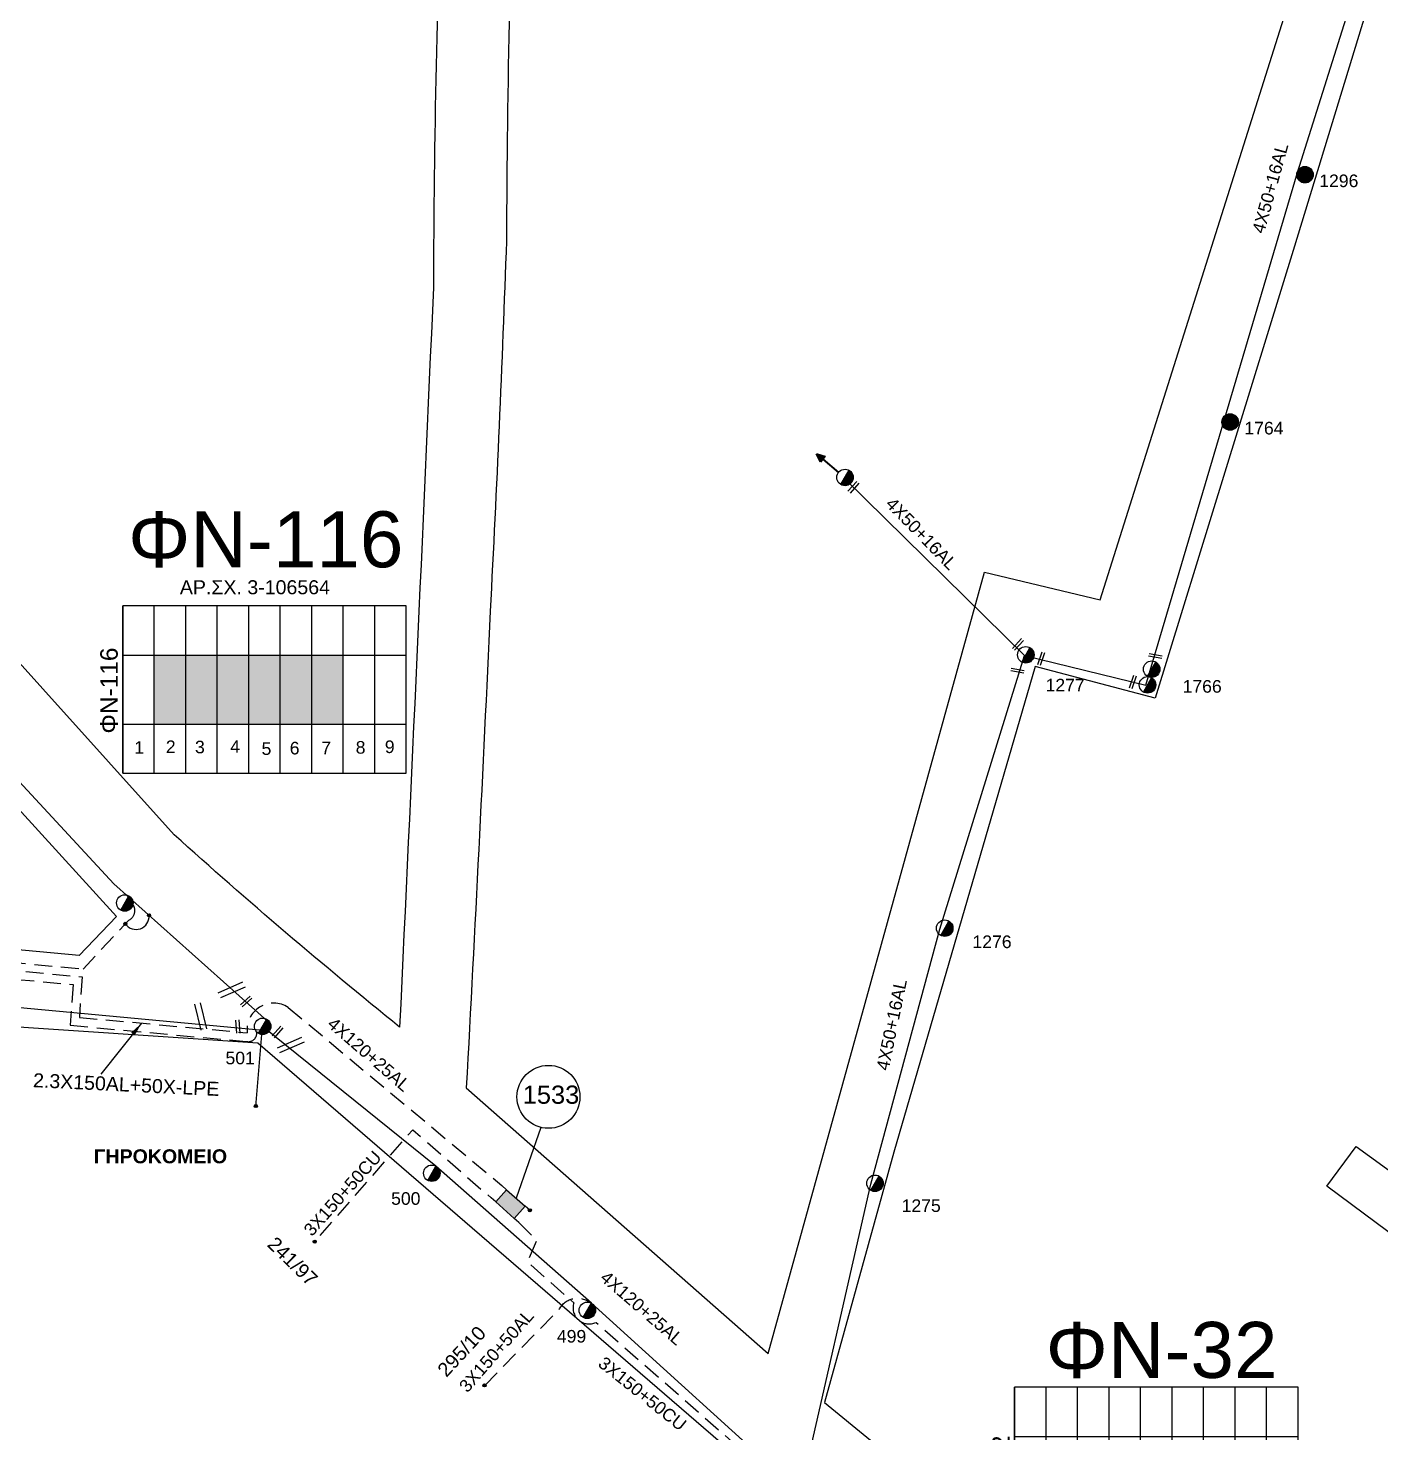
# Model space of a CAD drawing. Header units: millimetres. Extents: x 938 to 3112, y 793 to 1825.
# Drawn here: x 1576 to 1769.3, y 1275.2 to 1476 of the extents above; entities that cross this region are included whole.
import ezdxf
from ezdxf.enums import TextEntityAlignment as Align

# ---------------------------------------------------------------- set-up
doc = ezdxf.new("R2010")
doc.units = ezdxf.units.MM
doc.linetypes.add('DASHED', pattern=[19.05, 12.7, -6.35])
for name, color, linetype in [('Link Box 4 Διευθύνσεων', 7, 'Continuous'), ('Ασφαλειοκιβώτια Χ.Τ 9 αναχωρήσεων', 7, 'Continuous'), ('Γέφυρες Εναερίου Δικτύου', 7, 'Continuous'), ('Γυμνά εναέρια ΧΤ και ΦΟΠ (3Φ)   4x50+16AL', 7, 'Continuous'), ('Επίτονοι', 7, 'Continuous'), ('Επιγραφές - Σχήματα', 7, 'Continuous'), ('Καλώδια ΧΤ   3x150+50AL', 7, 'DASHED'), ('Καλώδια ΧΤ   3x150+50ALXLPE', 7, 'DASHED'), ('Καλώδια ΧΤ   3x150+50CU', 7, 'DASHED'), ('Καλώδια ΧΤ   3x150AL+50XLPE', 7, 'DASHED'), ('Καλώδια ΧΤ   3x48+38+16.5', 7, 'DASHED'), ('Μηχανική τομή', 7, 'Continuous'), ('Στύλος Ξύλινος', 7, 'Continuous'), ('Στύλος Ξύλινος @ 1', 7, 'Continuous'), ('Στύλος ΦΜ', 7, 'Continuous'), ('Στύλος ΦΜ @ 1', 7, 'Continuous'), ('Συνδέσεις', 7, 'Continuous'), ('Συνεστραμμένα ΧΤ   4x120+25AL', 7, 'SYN_LINE'), ('Τομή', 7, 'Continuous'), ('Υπόβαθρο ΔΕΗ', 7, 'Continuous')]:
    doc.layers.add(name, color=color, linetype=linetype)
doc.styles.get("Standard").update_dxf_attribs({"font": 'arial.ttf'})
doc.linetypes.add('SYN_LINE', pattern='A,0.5,-0.0001,["/\\/\\/\\/",Standard,S=0.1,R=0,X=0,Y=-0.05],-0.25', length=0.7501)
doc.dimstyles.new('ISO-25', dxfattribs={"dimtxt": 2.5, "dimasz": 2.5, "dimexe": 1.25, "dimexo": 0.625, "dimtad": 1, "dimtxsty": 'Standard', "dimcen": 2.5, "dimaunit": 2, "dimazin": 0, "dimtfac": 1, "dimtmove": 0, "dimatfit": 3, "dimfxl": 1, "dimarcsym": 0})

# ---------------------------------------------------------------- blocks, each defined once
blk = doc.blocks.new('ΑΣΦΑΛΕΙΟΚΙΒΩΤΙΟ ΥΠΟΣΤΑΘΜΟΥ 9 ΑΝΑΧΩΡΗΣΕΩΝ')
at = {"layer": 'Ασφαλειοκιβώτια Χ.Τ 9 αναχωρήσεων', "ltscale": 40}
for p, q in [((-23.8, 40.36), (24.02, 40.36)), ((-9.72, 40.36), (-9.72, -40.64)), ((9.94, 40.36), (9.94, -40.64)), ((-23.8, 31.36), (24.02, 31.36)), ((-23.8, 22.36), (24.02, 22.36)), ((-23.8, 13.36), (24.02, 13.36)), ((-23.8, 4.36), (24.02, 4.36)), ((-23.8, -4.64), (24.02, -4.64)), ((-23.8, -13.64), (24.02, -13.64)), ((-23.8, -22.64), (24.02, -22.64)), ((-23.8, -31.64), (24.02, -31.64))]:
    blk.add_line(p, q, dxfattribs=at)
at = {"layer": 'Ασφαλειοκιβώτια Χ.Τ 9 αναχωρήσεων'}
blk.add_lwpolyline([(-23.8, -40.64), (24.02, -40.64), (24.02, 40.36), (-23.8, 40.36)], close=True, dxfattribs=at)
for s, p in [('1', (-18.22, 37.06)), ('2', (-18.02, 28.07)), ('3', (-18.09, 19.73)), ('4', (-17.94, 9.66)), ('5', (-18.55, 0.71)), ('6', (-18.4, -7.35)), ('7', (-18.34, -16.37)), ('8', (-18.19, -26.2)), ('9', (-18.02, -34.53))]:
    blk.add_text(s, height=3.6, rotation=270, dxfattribs=at).set_placement(p)
at = {"layer": 'Ασφαλειοκιβώτια Χ.Τ 9 αναχωρήσεων', "ltscale": 40}
for tag, height, p in [('ΟΝΟΜΑ', 5, (-0.16, 44.31)), ('ΚΕΙΜΕΝΟ 1', 2, (17.06, 35.59)), ('ΚΕΙΜΕΝΟ 2', 2, (17.06, 26.88)), ('ΚΕΙΜΕΝΟ 3', 2, (17.06, 17.69)), ('ΚΕΙΜΕΝΟ 4', 2, (17.06, 8.71)), ('ΚΕΙΜΕΝΟ 5', 2, (17.06, -0.13)), ('ΚΕΙΜΕΝΟ 6', 2, (17.06, -9.05)), ('ΚΕΙΜΕΝΟ 7', 2, (17.06, -18.13)), ('ΚΕΙΜΕΝΟ 8', 2, (17.06, -26.85)), ('ΚΕΙΜΕΝΟ 9', 2, (17.06, -35.99)), ('ΣΧ', 2, (-0.1, -42.64))]:
    blk.add_attdef(tag, text='', height=height, dxfattribs=at).set_placement(p, align=Align.MIDDLE_CENTER)
blk = doc.blocks.new('ΥΠΑΡΧΩΝ ΤΣΙΜΕΝΤΕΝΙΟΣ ΣΤΥΛΟΣ')
at = {"layer": 'Στύλος ΦΜ'}
blk.add_hatch(color=256, dxfattribs=at).paths.add_polyline_path([(-1.29, -2.28, 0.574793), (2.62, 0, 0.268822), (1.3, 2.27)])
blk.add_line((-1.29, -2.28), (1.3, 2.27), dxfattribs=at)
blk.add_circle((0, 0), 2.62, dxfattribs=at)
at = {"layer": 'Στύλος ΦΜ', "flags": 4}
for tag, p in [('ΑΡΙΘΜΟΣ', (-4.68, 8.05)), ('ΤΥΠΟΣ', (-4.91, 3.03))]:
    blk.add_attdef(tag, p, '', height=4, dxfattribs=at)
blk = doc.blocks.new('ΕΠΙΤΟΝΟΣ')
at = {"layer": 'Επίτονοι', "lineweight": 40, "ltscale": 40}
blk.add_hatch(color=256, dxfattribs=at).paths.add_polyline_path([(-1.13, 6.47), (0, 9.1), (1.13, 6.47)])
for p, q in [((-1.13, 6.47), (0, 9.1)), ((0, 9.1), (1.13, 6.47)), ((1.13, 6.47), (-1.13, 6.47)), ((-1.13, 6.47), (0, 6.47)), ((0, 6.47), (0, 0))]:
    blk.add_line(p, q, dxfattribs=at)
blk = doc.blocks.new('ΥΠΑΡΧΩΝ ΞΥΛΙΝΟΣ ΣΤΥΛΟΣ')
at = {"layer": 'Στύλος Ξύλινος'}
h = blk.add_hatch(color=7, dxfattribs=at)
h.paths.add_polyline_path([(-2.62, 0, 0.270008), (-1.29, -2.28), (1.3, 2.27, 0.576266)])
h.paths.add_polyline_path([(-1.29, -2.28, 0.574793), (2.62, 0, 0.268822), (1.3, 2.27)])
at = {"layer": 'Στύλος Ξύλινος', "color": 7}
blk.add_line((-1.29, -2.28), (1.3, 2.27), dxfattribs=at)
blk.add_circle((0, 0), 2.62, dxfattribs=at)
at = {"layer": 'Στύλος Ξύλινος', "flags": 4}
for tag, p in [('ΑΡΙΘΜΟΣ', (-4.91, 8.6)), ('ΤΥΠΟΣ', (-4.85, 3.39))]:
    blk.add_attdef(tag, p, '', height=4, dxfattribs=at)
blk = doc.blocks.new('ΜΗΧΑΝΙΚΗ ΤΟΜΗ')
at = {"layer": 'Μηχανική τομή', "ltscale": 40}
for p, q in [((-1.89, 0.78), (1.89, 0.78)), ((1.89, 0), (-1.89, 0))]:
    blk.add_line(p, q, dxfattribs=at)
blk = doc.blocks.new('_ΣΥΝΔΕΣΗ')
at = {"layer": 'Συνδέσεις', "linetype": 'SYN_LINE', "ltscale": 40}
blk.add_hatch(color=256, dxfattribs=at).paths.add_polyline_path([(0.5, -0.01, 1), (-0.5, -0.01, 1)])
at = {"layer": 'Συνδέσεις'}
blk.add_circle((0, -0.01), 0.5, dxfattribs=at)
blk = doc.blocks.new('LINK BOX 4 ΑΝΑΧΩΡΗΣΕΩΝ')
at = {"layer": 'Link Box 4 Διευθύνσεων', "ltscale": 40}
blk.add_hatch(color=256, dxfattribs=at).paths.add_polyline_path([(-3.54, 0), (-3.54, -4.67), (3.54, -4.67), (3.54, 0)])
for p, q in [((-3.54, 0), (-5.33, 0)), ((5.33, 0), (3.54, 0)), ((-3.54, -4.67), (-5.33, -4.67)), ((5.33, -4.67), (3.54, -4.67))]:
    blk.add_line(p, q, dxfattribs=at)
blk.add_lwpolyline([(-3.54, -4.67), (-3.54, 0), (3.54, 0), (3.54, -4.67)], close=True, dxfattribs=at)
blk = doc.blocks.new('ΤΟΜΗ')
at = {"layer": 'Τομή', "ltscale": 40}
for p, q in [((-5.68, 0), (5.68, 0)), ((5.68, -2.33), (-5.68, -2.33))]:
    blk.add_line(p, q, dxfattribs=at)

msp = doc.modelspace()

# ---------------------------------------------------------------- hatches: boundary and pattern name
at = {"layer": 'Καλώδια ΧΤ   3x150+50ALXLPE', "linetype": 'DASHED', "ltscale": 0.2}
h = msp.add_hatch(color=30, dxfattribs=at)
h.dxf.hatch_style = 1
h.paths.add_polyline_path([(1598.55, 1386.38), (1594.05, 1386.38), (1594.05, 1376.55), (1598.55, 1376.55)])
h = msp.add_hatch(color=62, dxfattribs=at)
h.dxf.hatch_style = 1
h.paths.add_polyline_path([(1603.05, 1386.38), (1598.55, 1386.38), (1598.55, 1376.55), (1603.05, 1376.55)])
h = msp.add_hatch(color=6, dxfattribs=at)
h.dxf.hatch_style = 1
h.paths.add_polyline_path([(1607.55, 1386.38), (1603.05, 1386.38), (1603.05, 1376.55), (1607.55, 1376.55)])
h = msp.add_hatch(color=4, dxfattribs=at)
h.dxf.hatch_style = 1
h.paths.add_polyline_path([(1612.05, 1386.38), (1607.55, 1386.38), (1607.55, 1376.55), (1612.05, 1376.55)])
h = msp.add_hatch(color=202, dxfattribs=at)
h.dxf.hatch_style = 1
h.paths.add_polyline_path([(1616.55, 1386.38), (1612.05, 1386.38), (1612.05, 1376.55), (1616.55, 1376.55)])
h = msp.add_hatch(color=1, dxfattribs=at)
h.dxf.hatch_style = 1
h.paths.add_polyline_path([(1621.05, 1386.38), (1616.55, 1386.38), (1616.55, 1376.55), (1621.05, 1376.55)])

# ---------------------------------------------------------------- linework, layer by layer
at = {"layer": 'Γέφυρες Εναερίου Δικτύου', "color": 4, "linetype": 'SYN_LINE', "ltscale": 10, "flags": 128}
msp.add_lwpolyline([(1608.56, 1321.91), (1609.53, 1333.34)], dxfattribs=at)
at = {"layer": 'Γυμνά εναέρια ΧΤ και ΦΟΠ (3Φ)   4x50+16AL', "color": 85, "flags": 128}
for points in [[(1686.13, 1265.35), (1696.45, 1310.78), (1706.33, 1347.23), (1718.4, 1386.34), (1735.76, 1382.12), (1757.4, 1455.37), (1771.04, 1498.63), (1789.77, 1561.37), (1818.63, 1647.1), (1837.46, 1635.04), (1859.25, 1623.02)], [(1718.4, 1386.34), (1692.78, 1411.53)]]:
    msp.add_lwpolyline(points, dxfattribs=at)
at = {"layer": 'Γυμνά εναέρια ΧΤ και ΦΟΠ (3Φ)   4x50+16AL', "color": 202, "flags": 128}
msp.add_lwpolyline([(1504.26, 1444.69), (1544.31, 1402.74), (1568.22, 1375.33), (1588.25, 1353.71), (1610.64, 1333.69)], dxfattribs=at)
at = {"layer": 'Γυμνά εναέρια ΧΤ και ΦΟΠ (3Φ)   4x50+16AL', "color": 30, "flags": 128}
msp.add_lwpolyline([(1514.68, 1339.18), (1514.77, 1339.16), (1567.15, 1336.73), (1609.61, 1332.81)], dxfattribs=at)
at = {"layer": 'Επιγραφές - Σχήματα', "color": 0, "ltscale": 0.2}
msp.add_line((1649.31, 1318.89), (1645.76, 1308.78), dxfattribs=at)
msp.add_circle((1650.38, 1323.27), 4.5, dxfattribs=at)
msp.add_arc((1591.44, 1349.05), 1.86, 214.5096, 4.6557, dxfattribs=at)
at = {"layer": 'Καλώδια ΧΤ   3x150+50AL', "color": 2, "linetype": 'DASHED', "ltscale": 0.2, "flags": 128}
msp.add_lwpolyline([(1641.25, 1281.99), (1651.96, 1292.97, -0.46725), (1656.34, 1293.86, 51.131952)], format="xyb", dxfattribs=at)
at = {"layer": 'Καλώδια ΧΤ   3x150+50CU', "color": 6, "linetype": 'DASHED', "ltscale": 0.2, "flags": 128}
msp.add_lwpolyline([(1617.75, 1303.45), (1630.98, 1318.57), (1642.17, 1308.84)], dxfattribs=at)
at = {"layer": 'Καλώδια ΧΤ   3x150+50CU', "color": 133, "linetype": 'DASHED', "ltscale": 0.2, "flags": 128}
msp.add_lwpolyline([(1646.16, 1305.31), (1648.7, 1302.78), (1647.37, 1299.7), (1654.01, 1293.83, 0.665534), (1657.18, 1291.04), (1684.26, 1267.28, 1.053603), (1687.76, 1264.2), (1703.82, 1250.89, 0.718701), (1707.84, 1247.92), (1722.05, 1235.87, 0.335197), (1723.66, 1235.77, -0.818003), (1727.73, 1234.05)], format="xyb", dxfattribs=at)
at = {"layer": 'Καλώδια ΧΤ   3x150AL+50XLPE', "color": 202, "linetype": 'DASHED', "ltscale": 0.2}
msp.add_lwpolyline([(1569.62, 1345.92), (1569.51, 1344.74), (1569.33, 1342.9), (1583.88, 1341.54), (1590.35, 1348.48, 0.474247), (1590.99, 1350.78)], format="xyb", dxfattribs=at)
at = {"layer": 'Καλώδια ΧΤ   3x150AL+50XLPE', "color": 4, "linetype": 'DASHED', "ltscale": 0.2}
msp.add_lwpolyline([(1567.34, 1346.2), (1567.16, 1344.99), (1566.77, 1340.77), (1582.43, 1339.31), (1582.04, 1333.5), (1607.2, 1331.18, 0.522934), (1608.68, 1332.52)], format="xyb", dxfattribs=at)
at = {"layer": 'Καλώδια ΧΤ   3x150AL+50XLPE', "color": 6, "linetype": 'DASHED', "ltscale": 0.2}
msp.add_lwpolyline([(1568.56, 1346.02), (1568.38, 1344.84), (1568.1, 1341.88), (1583.73, 1340.42), (1583.34, 1334.62), (1607.32, 1332.41, -0.633136), (1613.19, 1336.04), (1643.72, 1310.59)], format="xyb", dxfattribs=at)
at = {"layer": 'Συνεστραμμένα ΧΤ   4x120+25AL', "color": 2, "linetype": 'SYN_LINE', "ltscale": 20}
msp.add_lwpolyline([(1725.64, 1234.52), (1706.54, 1250.78), (1686.89, 1266.24), (1656.52, 1293.78), (1634.3, 1313.37), (1609.53, 1333.34)], dxfattribs=at)
at = {"layer": 'Υπόβαθρο ΔΕΗ', "flags": 128}
for points in [[(1665.42, 1690.16), (1655.5, 1615.02), (1649.65, 1558.71, 0.03013), (1645.68, 1512.19, 0.007223), (1644.37, 1445.62, -0.004349), (1642.05, 1392.66, -0.002152), (1638.63, 1324.56), (1681.78, 1286.58), (1712.69, 1398.25), (1729.24, 1394.28), (1760.92, 1494.69), (1791.71, 1592.04), (1807.62, 1642.41), (1749.77, 1677.85), (1731.01, 1580.41), (1726.37, 1554.95), (1717.98, 1555.73), (1733.66, 1644.9), (1740.51, 1684.04), (1648.35, 1751.46), (1652.99, 1776.71), (1598.01, 1804.46)], [(1665.42, 1690.16), (1655.5, 1615.02), (1649.65, 1558.71, 0.03013), (1645.68, 1512.19, 0.007223), (1644.37, 1445.62, -0.004349), (1642.05, 1392.66, -0.002152), (1638.63, 1324.56), (1681.78, 1286.58), (1712.69, 1398.25), (1729.24, 1394.28), (1760.92, 1494.69), (1791.71, 1592.04), (1807.62, 1642.41), (1749.77, 1677.85), (1731.01, 1580.41), (1726.37, 1554.95), (1717.98, 1555.73), (1733.66, 1644.9), (1740.51, 1684.04), (1648.35, 1751.46), (1652.99, 1776.71), (1598.01, 1804.46)], [(1902.74, 1545.24), (1952.24, 1512.68), (1975.04, 1541.92), (1982.13, 1554.7), (1983.22, 1560.38), (1965.45, 1570.59, -0.071197), (1899.01, 1590.32, -0.025167), (1877.4, 1601.96), (1816.73, 1636.81), (1796.69, 1572.1), (1777.11, 1510.72), (1756.99, 1444.82), (1737.1, 1380.25), (1719.95, 1384.76), (1699.74, 1315.36), (1689.83, 1279.6), (1742.44, 1236.52)], [(1902.74, 1545.24), (1952.24, 1512.68), (1975.04, 1541.92), (1982.13, 1554.7), (1983.22, 1560.38), (1965.45, 1570.59, -0.071197), (1899.01, 1590.32, -0.025167), (1877.4, 1601.96), (1816.73, 1636.81), (1796.69, 1572.1), (1777.11, 1510.72), (1756.99, 1444.82), (1737.1, 1380.25), (1719.95, 1384.76), (1699.74, 1315.36), (1689.83, 1279.6), (1742.44, 1236.52)]]:
    msp.add_lwpolyline(points, format="xyb", dxfattribs=at)
msp.add_lwpolyline([(1641.45, 1582.88, 0.013123), (1637.27, 1543.56, 0.032421), (1635.29, 1502.39, 0.009172), (1633.93, 1438.95, -0.000909), (1629.1, 1333.24, -0.013266), (1596.89, 1360.72), (1549.92, 1412.88), (1516.96, 1448.59), (1476.17, 1497.45), (1494.39, 1613.28), (1499.35, 1616.13)], format="xyb", close=True, dxfattribs=at)
msp.add_lwpolyline([(1641.45, 1582.88, 0.013123), (1637.27, 1543.56, 0.032421), (1635.29, 1502.39, 0.009172), (1633.93, 1438.95, -0.000909), (1629.1, 1333.24, -0.013266), (1596.89, 1360.72), (1549.92, 1412.88), (1516.96, 1448.59), (1476.17, 1497.45), (1494.39, 1613.28), (1499.35, 1616.13)], format="xyb", close=True, dxfattribs=at)
for points in [[(1742.44, 1236.52), (1771.69, 1273.86), (1786.08, 1292.3), (1761.61, 1310.52), (1765.8, 1316.17), (1790.76, 1298.05), (1838.01, 1359.46), (1802.44, 1377.28), (1806.5, 1385.31), (1843, 1366.43), (1861.31, 1391.05), (1822.47, 1409.4), (1826.14, 1417.58), (1866.86, 1398.63), (1905.78, 1450.95), (1944.16, 1502.12), (1895.65, 1536.52)], [(1742.44, 1236.52), (1771.69, 1273.86), (1786.08, 1292.3), (1761.61, 1310.52), (1765.8, 1316.17), (1790.76, 1298.05), (1838.01, 1359.46), (1802.44, 1377.28), (1806.5, 1385.31), (1843, 1366.43), (1861.31, 1391.05), (1822.47, 1409.4), (1826.14, 1417.58), (1866.86, 1398.63), (1905.78, 1450.95), (1944.16, 1502.12), (1895.65, 1536.52)], [(1515.02, 1420.84), (1519.78, 1424.63), (1588.64, 1349.02), (1583.29, 1343.45), (1515.23, 1349.8), (1515.02, 1420.84)], [(1515.02, 1420.84), (1519.78, 1424.63), (1588.64, 1349.02), (1583.29, 1343.45), (1515.23, 1349.8), (1515.02, 1420.84)]]:
    msp.add_lwpolyline(points, dxfattribs=at)
msp.add_lwpolyline([(1515.51, 1337.16), (1513.9, 1288.04), (1513.24, 1266.56), (1577.65, 1262.33), (1658.2, 1257.25), (1673.29, 1268.09), (1674.98, 1273.85), (1608.86, 1330.92)], close=True, dxfattribs=at)
msp.add_lwpolyline([(1515.51, 1337.16), (1513.9, 1288.04), (1513.24, 1266.56), (1577.65, 1262.33), (1658.2, 1257.25), (1673.29, 1268.09), (1674.98, 1273.85), (1608.86, 1330.92)], close=True, dxfattribs=at)

# ---------------------------------------------------------------- block references
at = {"layer": 'Link Box 4 Διευθύνσεων', "xscale": 0.5, "yscale": 0.5, "zscale": 0.5, "rotation": 318.4923887627933}
msp.add_blockref('LINK BOX 4 ΑΝΑΧΩΡΗΣΕΩΝ', (1645.71, 1308.82), dxfattribs=at)
at = {"layer": 'Ασφαλειοκιβώτια Χ.Τ 9 αναχωρήσεων', "xscale": 0.5, "yscale": 0.5, "zscale": 0.5, "rotation": 90}
for p, values in [((1609.73, 1381.41), {'ΟΝΟΜΑ': 'ΦΝ-116'}), ((1737.18, 1269.76), {'ΟΝΟΜΑ': 'ΦΝ-32'})]:
    msp.add_blockref('ΑΣΦΑΛΕΙΟΚΙΒΩΤΙΟ ΥΠΟΣΤΑΘΜΟΥ 9 ΑΝΑΧΩΡΗΣΕΩΝ', p, dxfattribs=at).add_auto_attribs(values)
at = {"layer": 'Επίτονοι', "xscale": 0.449999999999826, "yscale": 0.449999999999826, "zscale": 0.449999999999826, "rotation": 49.50221222649935}
msp.add_blockref('ΕΠΙΤΟΝΟΣ', (1691.82, 1412.5), dxfattribs=at)
msp.add_blockref('ΕΠΙΤΟΝΟΣ', (1691.82, 1412.5), dxfattribs=at)
at = {"layer": 'Μηχανική τομή'}
for p, xscale, yscale, zscale, rotation in [((1694.11, 1410.26), 0.5000000000000654, 0.5000000000000654, 0.5000000000000654, 47.60670014310698), ((1717.61, 1387.79), 0.5000000000000654, 0.5000000000000654, 0.5000000000000654, 47.60670014310698), ((1720.97, 1385.83), 0.5000000000001146, 0.5000000000001146, 0.5000000000001146, 70.79503633498517), ((1737.08, 1386.09), 0.5000000000000157, 0.5000000000000157, 0.5000000000000157, 350.4878858932801), ((1717.38, 1383.98), 0.5000000000000157, 0.5000000000000157, 0.5000000000000157, 350.4878858932801), ((1734.08, 1382.49), 0.5000000000001146, 0.5000000000001146, 0.5000000000001146, 70.79503633498517), ((1607.31, 1336.75), 0.5000000000001291, 0.5000000000001291, 0.5000000000001291, 42.53526481974995), ((1606.18, 1333.33), 0.5000000000000752, 0.5000000000000752, 0.5000000000000752, 94.24566345036376), ((1611.8, 1332.42), 0.5000000000000654, 0.5000000000000654, 0.5000000000000654, 47.60670014310698)]:
    msp.add_blockref('ΜΗΧΑΝΙΚΗ ΤΟΜΗ', p, dxfattribs=dict(at, xscale=xscale, yscale=yscale, zscale=zscale, rotation=rotation))
at = {"layer": 'Στύλος Ξύλινος @ 1', "ltscale": 40}
ref = msp.add_blockref('ΥΠΑΡΧΩΝ ΞΥΛΙΝΟΣ ΣΤΥΛΟΣ', (1758.49, 1455.05), dxfattribs=dict(at, xscale=0.4499999999998181, yscale=0.4499999999998181, zscale=0.4499999999998181))
ref.add_attrib('ΑΡΙΘΜΟΣ', '1296', (1760.53, 1453.28), dxfattribs={"layer": 'Στύλος Ξύλινος', "height": 1.8, "flags": 4})
ref = msp.add_blockref('ΥΠΑΡΧΩΝ ΞΥΛΙΝΟΣ ΣΤΥΛΟΣ', (1747.79, 1419.71), dxfattribs=dict(at, xscale=0.4499999999998181, yscale=0.4499999999998181, zscale=0.4499999999998181))
ref.add_attrib('ΑΡΙΘΜΟΣ', '1764', (1749.83, 1417.94), dxfattribs={"layer": 'Στύλος Ξύλινος', "height": 1.8, "flags": 4})
at = {"layer": 'Στύλος ΦΜ @ 1', "ltscale": 40, "xscale": 0.4499999999998181, "yscale": 0.4499999999998181, "zscale": 0.4499999999998181}
for p in [(1692.76, 1411.79), (1692.76, 1411.79), (1735.99, 1382.15), (1735.99, 1382.15), (1589.83, 1350.98)]:
    msp.add_blockref('ΥΠΑΡΧΩΝ ΤΣΙΜΕΝΤΕΝΙΟΣ ΣΤΥΛΟΣ', p, dxfattribs=at)
at = {"layer": 'Στύλος ΦΜ @ 1', "ltscale": 40}
ref = msp.add_blockref('ΥΠΑΡΧΩΝ ΤΣΙΜΕΝΤΕΝΙΟΣ ΣΤΥΛΟΣ', (1718.59, 1386.44), dxfattribs=dict(at, xscale=0.4499999999998181, yscale=0.4499999999998181, zscale=0.4499999999998181))
ref.add_attrib('ΤΥΠΟΣ', '1277', (1721.42, 1381.21), dxfattribs={"layer": 'Στύλος ΦΜ', "height": 1.8, "flags": 4})
ref = msp.add_blockref('ΥΠΑΡΧΩΝ ΤΣΙΜΕΝΤΕΝΙΟΣ ΣΤΥΛΟΣ', (1718.59, 1386.44), dxfattribs=dict(at, xscale=0.4499999999998181, yscale=0.4499999999998181, zscale=0.4499999999998181))
ref.add_attrib('ΤΥΠΟΣ', '1277', (1721.42, 1381.21), dxfattribs={"layer": 'Στύλος ΦΜ', "height": 1.8, "flags": 4})
ref = msp.add_blockref('ΥΠΑΡΧΩΝ ΤΣΙΜΕΝΤΕΝΙΟΣ ΣΤΥΛΟΣ', (1736.59, 1384.39), dxfattribs=dict(at, xscale=0.4499999999998181, yscale=0.4499999999998181, zscale=0.4499999999998181))
ref.add_attrib('ΤΥΠΟΣ', '1766', (1741, 1381.03), dxfattribs={"layer": 'Στύλος ΦΜ', "height": 1.8, "flags": 4})
ref = msp.add_blockref('ΥΠΑΡΧΩΝ ΤΣΙΜΕΝΤΕΝΙΟΣ ΣΤΥΛΟΣ', (1707.01, 1347.37), dxfattribs=dict(at, xscale=0.4499999999998181, yscale=0.4499999999998181, zscale=0.4499999999998181))
ref.add_attrib('ΤΥΠΟΣ', '1276', (1710.97, 1344.53), dxfattribs={"layer": 'Στύλος ΦΜ', "height": 1.8, "flags": 4})
ref = msp.add_blockref('ΥΠΑΡΧΩΝ ΤΣΙΜΕΝΤΕΝΙΟΣ ΣΤΥΛΟΣ', (1707.01, 1347.37), dxfattribs=dict(at, xscale=0.4499999999998181, yscale=0.4499999999998181, zscale=0.4499999999998181))
ref.add_attrib('ΤΥΠΟΣ', '1276', (1710.97, 1344.53), dxfattribs={"layer": 'Στύλος ΦΜ', "height": 1.8, "flags": 4})
ref = msp.add_blockref('ΥΠΑΡΧΩΝ ΤΣΙΜΕΝΤΕΝΙΟΣ ΣΤΥΛΟΣ', (1609.53, 1333.34), dxfattribs=dict(at, xscale=0.4499999999998181, yscale=0.4499999999998181, zscale=0.4499999999998181))
ref.add_attrib('ΤΥΠΟΣ', '501', (1604.22, 1327.92), dxfattribs={"layer": 'Στύλος ΦΜ', "height": 1.8, "flags": 4})
ref = msp.add_blockref('ΥΠΑΡΧΩΝ ΤΣΙΜΕΝΤΕΝΙΟΣ ΣΤΥΛΟΣ', (1633.71, 1312.35), dxfattribs=dict(at, xscale=0.4499999999998181, yscale=0.4499999999998181, zscale=0.4499999999998181))
ref.add_attrib('ΤΥΠΟΣ', '500', (1627.89, 1307.84), dxfattribs={"layer": 'Στύλος ΦΜ', "height": 1.8, "flags": 4})
ref = msp.add_blockref('ΥΠΑΡΧΩΝ ΤΣΙΜΕΝΤΕΝΙΟΣ ΣΤΥΛΟΣ', (1633.71, 1312.35), dxfattribs=dict(at, xscale=0.4499999999998181, yscale=0.4499999999998181, zscale=0.4499999999998181))
ref.add_attrib('ΤΥΠΟΣ', '500', (1627.89, 1307.84), dxfattribs={"layer": 'Στύλος ΦΜ', "height": 1.8, "flags": 4})
ref = msp.add_blockref('ΥΠΑΡΧΩΝ ΤΣΙΜΕΝΤΕΝΙΟΣ ΣΤΥΛΟΣ', (1697.04, 1310.92), dxfattribs=dict(at, xscale=0.4499999999998181, yscale=0.4499999999998181, zscale=0.4499999999998181))
ref.add_attrib('ΤΥΠΟΣ', '1275', (1700.85, 1306.82), dxfattribs={"layer": 'Στύλος ΦΜ', "height": 1.8, "flags": 4})
ref = msp.add_blockref('ΥΠΑΡΧΩΝ ΤΣΙΜΕΝΤΕΝΙΟΣ ΣΤΥΛΟΣ', (1697.04, 1310.92), dxfattribs=dict(at, xscale=0.4499999999998181, yscale=0.4499999999998181, zscale=0.4499999999998181))
ref.add_attrib('ΤΥΠΟΣ', '1275', (1700.85, 1306.82), dxfattribs={"layer": 'Στύλος ΦΜ', "height": 1.8, "flags": 4})
ref = msp.add_blockref('ΥΠΑΡΧΩΝ ΤΣΙΜΕΝΤΕΝΙΟΣ ΣΤΥΛΟΣ', (1655.93, 1292.76), dxfattribs=dict(at, xscale=0.4499999999998181, yscale=0.4499999999998181, zscale=0.4499999999998181))
ref.add_attrib('ΤΥΠΟΣ', '499', (1651.58, 1288.15), dxfattribs={"layer": 'Στύλος ΦΜ', "height": 1.8, "flags": 4})
ref = msp.add_blockref('ΥΠΑΡΧΩΝ ΤΣΙΜΕΝΤΕΝΙΟΣ ΣΤΥΛΟΣ', (1655.93, 1292.76), dxfattribs=dict(at, xscale=0.4499999999998181, yscale=0.4499999999998181, zscale=0.4499999999998181))
ref.add_attrib('ΤΥΠΟΣ', '499', (1651.58, 1288.15), dxfattribs={"layer": 'Στύλος ΦΜ', "height": 1.8, "flags": 4})
at = {"layer": 'Συνδέσεις', "xscale": 0.4500000000000455, "yscale": 0.4500000000000455, "zscale": 0.4500000000000455}
for p in [(1593.3, 1349.21), (1589.9, 1348), (1608.56, 1321.96), (1647.71, 1307.06), (1616.97, 1302.58), (1641.24, 1282.04)]:
    msp.add_blockref('_ΣΥΝΔΕΣΗ', p, dxfattribs=at)
at = {"layer": 'Τομή'}
for p, xscale, yscale, zscale, rotation in [((1604.95, 1338.91), 0.3374047317562148, 0.3374047317562148, 0.3374047317562148, 23.77277647289974), ((1600.29, 1334.66), 0.3374047317562147, 0.3374047317562147, 0.3374047317562147, 103.8535090405166), ((1613.4, 1331.04), 0.3374047317562148, 0.3374047317562148, 0.3374047317562148, 23.77277647289974)]:
    msp.add_blockref('ΤΟΜΗ', p, dxfattribs=dict(at, xscale=xscale, yscale=yscale, zscale=zscale, rotation=rotation))

# ---------------------------------------------------------------- texts
at = {"layer": 'Γυμνά εναέρια ΧΤ και ΦΟΠ (3Φ)   4x50+16AL'}
for rotation, p in [(74.6098, (1753.52, 1453.14)), (314.1969, (1703.69, 1403.76)), (78.4426, (1699.42, 1333.58))]:
    msp.add_text('4X50+16AL', height=1.8, rotation=rotation, dxfattribs=at).set_placement(p, align=Align.MIDDLE)
at = {"layer": 'Επιγραφές - Σχήματα', "linetype": 'DASHED', "ltscale": 0.2, "char_height": 8, "width": 24.9768, "attachment_point": 1}
for s, insert in [('ΦΝ-116', (1590.29, 1406.95)), ('ΦΝ-32', (1721.42, 1291.1))]:
    msp.add_mtext(s, dxfattribs=dict(at, insert=insert))
at = {"layer": 'Επιγραφές - Σχήματα', "color": 1, "linetype": 'Continuous', "ltscale": 0.2, "insert": (1585.39, 1315.77), "char_height": 2, "width": 12.6288, "attachment_point": 1}
msp.add_mtext('{\\fArial|b1|i0|c161|p34;ΓΗΡΟΚΟΜΕΙΟ}', dxfattribs=at)
at = {"layer": 'Επιγραφές - Σχήματα', "linetype": 'DASHED', "ltscale": 0.2, "char_height": 2, "width": 17.7581, "attachment_point": 1}
for s, insert, rotation in [('241/97', (1611.45, 1303.46), 315.8675), ('295/10', (1634.33, 1284.45), 47.1554)]:
    msp.add_mtext(s, dxfattribs=dict(at, insert=insert, rotation=rotation))
at = {"layer": 'Καλώδια ΧΤ   3x150+50AL', "ltscale": 0.2}
msp.add_text('3X150+50AL', height=1.8, rotation=48.7871, dxfattribs=at).set_placement((1642.93, 1286.97), align=Align.MIDDLE)
at = {"layer": 'Καλώδια ΧΤ   3x150+50ALXLPE', "color": 0, "linetype": 'DASHED', "ltscale": 0.2, "attachment_point": 1}
for s, width, insert, char_height in [('ΑΡ.ΣΧ. 3-106564', 21.8068, (1597.7, 1397.1), 2), ('1533', 26.4721, (1646.7, 1324.88), 2.6)]:
    msp.add_mtext_dynamic_manual_height_columns(s, width=width, gutter_width=10, heights=[0], dxfattribs=dict(at, insert=insert, char_height=char_height))
at = {"layer": 'Καλώδια ΧΤ   3x150+50ALXLPE', "color": 0, "linetype": 'DASHED', "ltscale": 0.2, "insert": (1576.78, 1326.66), "char_height": 2, "attachment_point": 1, "rotation": 357.2605}
msp.add_mtext_dynamic_manual_height_columns('2.3X150AL+50X-LPE', width=29.2091, gutter_width=10, heights=[0], dxfattribs=at)
at = {"layer": 'Καλώδια ΧΤ   3x150+50CU', "ltscale": 0.2}
for rotation, p in [(48.2919, (1620.95, 1309.48)), (321.3667, (1663.81, 1280.85))]:
    msp.add_text('3X150+50CU', height=1.8, rotation=rotation, dxfattribs=at).set_placement(p, align=Align.MIDDLE)
at = {"layer": 'Καλώδια ΧΤ   3x48+38+16.5', "ltscale": 0.2}
for p in [(1624.74, 1329.34), (1663.74, 1293.09)]:
    msp.add_text('4X120+25AL', height=1.8, rotation=319.1109, dxfattribs=at).set_placement(p, align=Align.MIDDLE)

# ---------------------------------------------------------------- leaders
at = {"layer": 'Επιγραφές - Σχήματα', "ltscale": 40}
msp.add_leader([(1592.23, 1333.8), (1586.42, 1326.49)], dimstyle='ISO-25', override={"dimasz": 2, "dimtad": 0}, dxfattribs=at)

doc.saveas('drawing.dxf')
